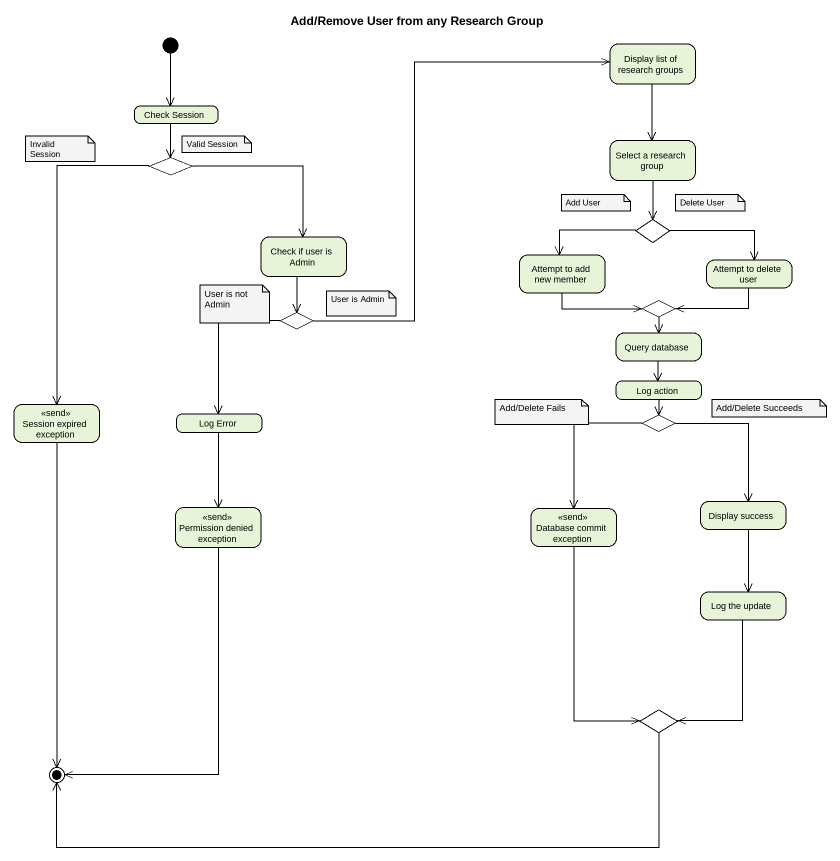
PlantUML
@startuml
title Add/Remove User from any Research Group
hide empty description
state "Display list of research groups" as Display_list_of_research
state "Check Session" as Check_Session
state choice1 <<choice>>
state "Select a research group" as Select_a_research_group
state "Check if user is Admin" as Check_if_user_is_Admin
state choice2 <<choice>>
state "Attempt to add new member" as Attempt_to_add_new_member
state "Attempt to delete user" as Attempt_to_delete_user
state choice3 <<choice>>
state choice4 <<choice>>
state "Query database" as Query_database
state "Log action" as Log_action
state "Session expired exception" as Session_expired_exception <<send>>
state "Log Error" as Log_Error
state choice5 <<choice>>
state "Permission denied exception" as Permission_denied_exception <<send>>
state "Database commit exception" as Database_commit_exception <<send>>
state "Display success" as Display_success
state "Log the update" as Log_the_update
state choice6 <<choice>>
[*] --> Check_Session
Display_list_of_research --> Select_a_research_group
Check_Session --> choice1
choice1 --> Check_if_user_is_Admin
choice1 --> Session_expired_exception
Select_a_research_group --> choice2
Check_if_user_is_Admin --> choice3
choice2 -left-> Attempt_to_add_new_member
choice2 -right-> Attempt_to_delete_user
Attempt_to_add_new_member -right-> choice4
Attempt_to_delete_user -left-> choice4
choice3 -up-> Display_list_of_research
choice3 --> Log_Error
choice4 --> Query_database
Query_database --> Log_action
Log_action --> choice5
Log_Error --> Permission_denied_exception
choice5 --> Database_commit_exception
choice5 --> Display_success
Database_commit_exception --> choice6
Display_success --> Log_the_update
Log_the_update --> choice6
Session_expired_exception --> [*]
Permission_denied_exception --> [*]
choice6 -left-> [*]
note as N1
  Invalid Session
end note
note as N2
  Valid Session
end note
note as N3
  Add User
end note
note as N4
  Delete User
end note
note as N5
  User is not Admin
end note
note as N6
  User is Admin
end note
note as N7
  Add/Delete Fails
end note
note as N8
  Add/Delete Succeeds
end note
@enduml
